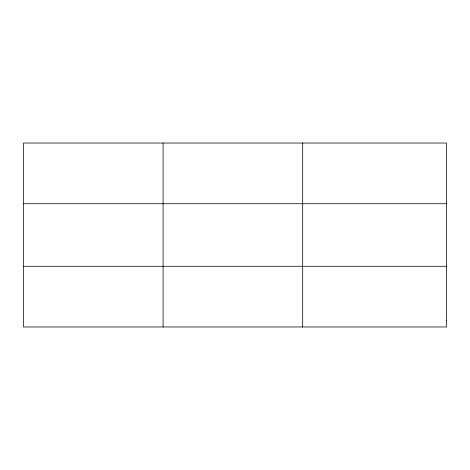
<?xml version="1.0" encoding="UTF-8"?>
<svg xmlns="http://www.w3.org/2000/svg" width="470" height="470" viewBox="0 0 470 470"><rect width="100%" height="100%" fill="white"/><g stroke="black" fill="none" stroke-linecap="round" stroke-linejoin="round"><path stroke-width="0.7" d="M163.09 326.973L163.09 143.027M302.68 326.973L302.68 143.027M23.5 203.727L446.5 203.727M23.5 266.273L446.5 266.273M446.5 320.229L446.5 326.973L23.5 326.973L23.5 143.027L446.5 143.027L446.5 320.229"/></g></svg>
